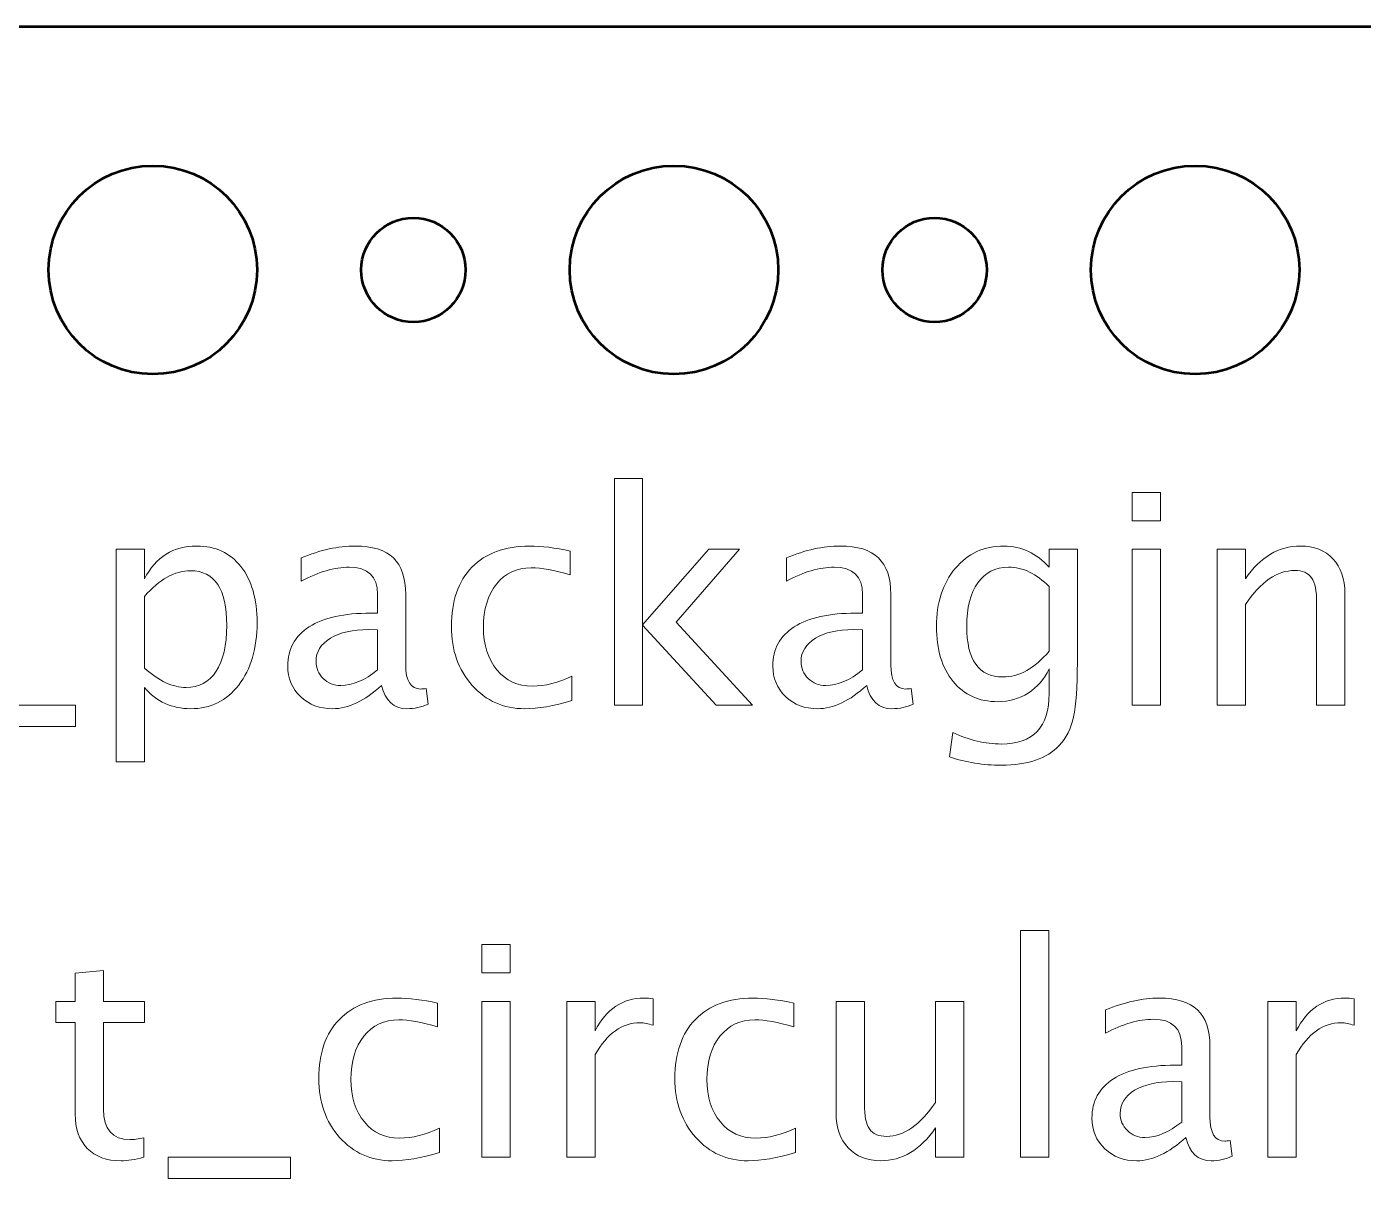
# Model space of a CAD drawing. Header units: centimetres. Extents: x -10.4 to 10.4, y -14.9 to 14.9.
# Drawn here: x -1.113 to 2.734, y 11.572 to 14.95 of the extents above; entities that cross this region are included whole.
import ezdxf

# ---------------------------------------------------------------- set-up
doc = ezdxf.new("R2010")
doc.units = ezdxf.units.CM
doc.header["$MEASUREMENT"] = 0
doc.layers.add('Layer 1', color=7, linetype='Continuous')

msp = doc.modelspace()

# ---------------------------------------------------------------- linework, layer by layer
at = {"layer": 'Layer 1', "lineweight": 53}
for points, knots in [([(-10.45, -14.45), (-10.45, -14.45), (-10.45, 14.45), (-10.45, 14.45), (-10.45, 14.45), (-10.45, 14.72614), (-10.22614, 14.95), (-9.95, 14.95), (-9.95, 14.95), (-9.95, 14.95), (9.95, 14.95), (9.95, 14.95), (9.95, 14.95), (10.22614, 14.95), (10.45, 14.72614), (10.45, 14.45), (10.45, 14.45), (10.45, 14.45), (10.45, -14.45), (10.45, -14.45), (10.45, -14.45), (10.45, -14.72614), (10.22614, -14.95), (9.95, -14.95), (9.95, -14.95), (9.95, -14.95), (-9.95, -14.95), (-9.95, -14.95), (-9.95, -14.95), (-10.22614, -14.95), (-10.45, -14.72614), (-10.45, -14.45)], [0, 0, 0, 0, 0.1111111, 0.1111111, 0.1111111, 0.1111111, 0.2222222, 0.2222222, 0.2222222, 0.2222222, 0.3333333, 0.3333333, 0.3333333, 0.3333333, 0.4444444, 0.4444444, 0.4444444, 0.4444444, 0.5555556, 0.5555556, 0.5555556, 0.5555556, 0.6666667, 0.6666667, 0.6666667, 0.6666667, 0.7777778, 0.7777778, 0.7777778, 0.7777778, 1, 1, 1, 1]), ([(-0.45, 14.25), (-0.45, 14.41569), (-0.58431, 14.55), (-0.75, 14.55), (-0.75, 14.55), (-0.91569, 14.55), (-1.05, 14.41569), (-1.05, 14.25), (-1.05, 14.25), (-1.05, 14.08431), (-0.91569, 13.95), (-0.75, 13.95), (-0.75, 13.95), (-0.58431, 13.95), (-0.45, 14.08431), (-0.45, 14.25)], [0, 0, 0, 0, 0.2, 0.2, 0.2, 0.2, 0.4, 0.4, 0.4, 0.4, 0.6, 0.6, 0.6, 0.6, 1, 1, 1, 1]), ([(1.05, 14.25), (1.05, 14.41569), (0.91569, 14.55), (0.75, 14.55), (0.75, 14.55), (0.58431, 14.55), (0.45, 14.41569), (0.45, 14.25), (0.45, 14.25), (0.45, 14.08431), (0.58431, 13.95), (0.75, 13.95), (0.75, 13.95), (0.91569, 13.95), (1.05, 14.08431), (1.05, 14.25)], [0, 0, 0, 0, 0.2, 0.2, 0.2, 0.2, 0.4, 0.4, 0.4, 0.4, 0.6, 0.6, 0.6, 0.6, 1, 1, 1, 1]), ([(2.55, 14.25), (2.55, 14.41569), (2.41569, 14.55), (2.25, 14.55), (2.25, 14.55), (2.08431, 14.55), (1.95, 14.41569), (1.95, 14.25), (1.95, 14.25), (1.95, 14.08431), (2.08431, 13.95), (2.25, 13.95), (2.25, 13.95), (2.41569, 13.95), (2.55, 14.08431), (2.55, 14.25)], [0, 0, 0, 0, 0.2, 0.2, 0.2, 0.2, 0.4, 0.4, 0.4, 0.4, 0.6, 0.6, 0.6, 0.6, 1, 1, 1, 1]), ([(0.15, 14.25), (0.15, 14.33284), (0.08284, 14.4), (0, 14.4), (0, 14.4), (-0.08284, 14.4), (-0.15, 14.33284), (-0.15, 14.25), (-0.15, 14.25), (-0.15, 14.16716), (-0.08284, 14.1), (0, 14.1), (0, 14.1), (0.08284, 14.1), (0.15, 14.16716), (0.15, 14.25)], [0, 0, 0, 0, 0.2, 0.2, 0.2, 0.2, 0.4, 0.4, 0.4, 0.4, 0.6, 0.6, 0.6, 0.6, 1, 1, 1, 1]), ([(1.65, 14.25), (1.65, 14.33284), (1.58284, 14.4), (1.5, 14.4), (1.5, 14.4), (1.41716, 14.4), (1.35, 14.33284), (1.35, 14.25), (1.35, 14.25), (1.35, 14.16716), (1.41716, 14.1), (1.5, 14.1), (1.5, 14.1), (1.58284, 14.1), (1.65, 14.16716), (1.65, 14.25)], [0, 0, 0, 0, 0.2, 0.2, 0.2, 0.2, 0.4, 0.4, 0.4, 0.4, 0.6, 0.6, 0.6, 0.6, 1, 1, 1, 1])]:
    msp.add_open_spline(points, degree=3, knots=knots, dxfattribs=at)
at = {"layer": 'Layer 1', "color": 5, "lineweight": 9}
for points, knots in [([(0.57856, 12.99732), (0.57856, 12.99732), (0.57856, 13.6501), (0.57856, 13.6501), (0.57856, 13.6501), (0.57856, 13.6501), (0.65984, 13.6501), (0.65984, 13.6501), (0.65984, 13.6501), (0.65984, 13.6501), (0.65984, 13.22832), (0.65984, 13.22832), (0.65984, 13.22832), (0.65984, 13.22832), (0.85034, 13.44606), (0.85034, 13.44606), (0.85034, 13.44606), (0.85034, 13.44606), (0.93811, 13.44606), (0.93811, 13.44606), (0.93811, 13.44606), (0.93811, 13.44606), (0.75608, 13.23665), (0.75608, 13.23665), (0.75608, 13.23665), (0.75608, 13.23665), (0.97621, 12.99732), (0.97621, 12.99732), (0.97621, 12.99732), (0.97621, 12.99732), (0.87151, 12.99732), (0.87151, 12.99732), (0.87151, 12.99732), (0.87151, 12.99732), (0.65984, 13.22747), (0.65984, 13.22747), (0.65984, 13.22747), (0.65984, 13.22747), (0.65984, 12.99732), (0.65984, 12.99732), (0.65984, 12.99732), (0.65984, 12.99732), (0.57856, 12.99732), (0.57856, 12.99732)], [0, 0, 0, 0, 0.0833333, 0.0833333, 0.0833333, 0.0833333, 0.1666667, 0.1666667, 0.1666667, 0.1666667, 0.25, 0.25, 0.25, 0.25, 0.3333333, 0.3333333, 0.3333333, 0.3333333, 0.4166667, 0.4166667, 0.4166667, 0.4166667, 0.5, 0.5, 0.5, 0.5, 0.5833333, 0.5833333, 0.5833333, 0.5833333, 0.6666667, 0.6666667, 0.6666667, 0.6666667, 0.75, 0.75, 0.75, 0.75, 0.8333333, 0.8333333, 0.8333333, 0.8333333, 1, 1, 1, 1]), ([(2.06884, 13.52818), (2.06884, 13.52818), (2.06884, 13.60946), (2.06884, 13.60946), (2.06884, 13.60946), (2.06884, 13.60946), (2.15012, 13.60946), (2.15012, 13.60946), (2.15012, 13.60946), (2.15012, 13.60946), (2.15012, 13.52818), (2.15012, 13.52818), (2.15012, 13.52818), (2.15012, 13.52818), (2.06884, 13.52818), (2.06884, 13.52818)], [0, 0, 0, 0, 0.2, 0.2, 0.2, 0.2, 0.4, 0.4, 0.4, 0.4, 0.6, 0.6, 0.6, 0.6, 1, 1, 1, 1]), ([(-0.85542, 12.83391), (-0.85542, 12.83391), (-0.85542, 13.44606), (-0.85542, 13.44606), (-0.85542, 13.44606), (-0.85542, 13.44606), (-0.77414, 13.44606), (-0.77414, 13.44606), (-0.77414, 13.44606), (-0.77414, 13.44606), (-0.77414, 13.36125), (-0.77414, 13.36125), (-0.77414, 13.36125), (-0.74084, 13.42404), (-0.69074, 13.45537), (-0.624, 13.45537), (-0.624, 13.45537), (-0.56995, 13.45537), (-0.52748, 13.43575), (-0.49643, 13.39638), (-0.49643, 13.39638), (-0.46539, 13.35701), (-0.44986, 13.30325), (-0.44986, 13.23509), (-0.44986, 13.23509), (-0.44986, 13.16087), (-0.4675, 13.1009), (-0.50264, 13.05546), (-0.50264, 13.05546), (-0.53778, 13.00988), (-0.58406, 12.98716), (-0.64135, 12.98716), (-0.64135, 12.98716), (-0.69455, 12.98716), (-0.73886, 13.00748), (-0.77414, 13.04826), (-0.77414, 13.04826), (-0.77414, 13.04826), (-0.77414, 12.83391), (-0.77414, 12.83391), (-0.77414, 12.83391), (-0.77414, 12.83391), (-0.85542, 12.83391), (-0.85542, 12.83391)], [0, 0, 0, 0, 0.0833333, 0.0833333, 0.0833333, 0.0833333, 0.1666667, 0.1666667, 0.1666667, 0.1666667, 0.25, 0.25, 0.25, 0.25, 0.3333333, 0.3333333, 0.3333333, 0.3333333, 0.4166667, 0.4166667, 0.4166667, 0.4166667, 0.5, 0.5, 0.5, 0.5, 0.5833333, 0.5833333, 0.5833333, 0.5833333, 0.6666667, 0.6666667, 0.6666667, 0.6666667, 0.75, 0.75, 0.75, 0.75, 0.8333333, 0.8333333, 0.8333333, 0.8333333, 1, 1, 1, 1]), ([(-0.0913, 13.05447), (-0.14012, 13.0096), (-0.18711, 12.98716), (-0.23227, 12.98716), (-0.23227, 12.98716), (-0.26938, 12.98716), (-0.30028, 12.99873), (-0.3247, 13.02201), (-0.3247, 13.02201), (-0.34925, 13.0453), (-0.36153, 13.07465), (-0.36153, 13.11007), (-0.36153, 13.11007), (-0.36153, 13.15903), (-0.34092, 13.19671), (-0.29972, 13.22296), (-0.29972, 13.22296), (-0.25851, 13.2492), (-0.19939, 13.26233), (-0.12234, 13.26233), (-0.12234, 13.26233), (-0.12234, 13.26233), (-0.10329, 13.26233), (-0.10329, 13.26233), (-0.10329, 13.26233), (-0.10329, 13.26233), (-0.10329, 13.31637), (-0.10329, 13.31637), (-0.10329, 13.31637), (-0.10329, 13.36844), (-0.13039, 13.39441), (-0.18471, 13.39441), (-0.18471, 13.39441), (-0.22676, 13.39441), (-0.27277, 13.38114), (-0.32258, 13.35461), (-0.32258, 13.35461), (-0.32258, 13.35461), (-0.32258, 13.4215), (-0.32258, 13.4215), (-0.32258, 13.4215), (-0.26783, 13.44408), (-0.21618, 13.45537), (-0.16778, 13.45537), (-0.16778, 13.45537), (-0.11797, 13.45537), (-0.08114, 13.44408), (-0.05757, 13.42136), (-0.05757, 13.42136), (-0.03387, 13.39864), (-0.02201, 13.36365), (-0.02201, 13.31637), (-0.02201, 13.31637), (-0.02201, 13.31637), (-0.02201, 13.1136), (-0.02201, 13.1136), (-0.02201, 13.1136), (-0.02201, 13.06717), (-0.00776, 13.04389), (0.02089, 13.04389), (0.02089, 13.04389), (0.02441, 13.04389), (0.02964, 13.04445), (0.03655, 13.04558), (0.03655, 13.04558), (0.03655, 13.04558), (0.04234, 13.00042), (0.04234, 13.00042), (0.04234, 13.00042), (0.02385, 12.99153), (0.00353, 12.98716), (-0.01877, 12.98716), (-0.01877, 12.98716), (-0.05673, 12.98716), (-0.08086, 13.0096), (-0.0913, 13.05447)], [0, 0, 0, 0, 0.05, 0.05, 0.05, 0.05, 0.1, 0.1, 0.1, 0.1, 0.15, 0.15, 0.15, 0.15, 0.2, 0.2, 0.2, 0.2, 0.25, 0.25, 0.25, 0.25, 0.3, 0.3, 0.3, 0.3, 0.35, 0.35, 0.35, 0.35, 0.4, 0.4, 0.4, 0.4, 0.45, 0.45, 0.45, 0.45, 0.5, 0.5, 0.5, 0.5, 0.55, 0.55, 0.55, 0.55, 0.6, 0.6, 0.6, 0.6, 0.65, 0.65, 0.65, 0.65, 0.7, 0.7, 0.7, 0.7, 0.75, 0.75, 0.75, 0.75, 0.8, 0.8, 0.8, 0.8, 0.85, 0.85, 0.85, 0.85, 0.9, 0.9, 0.9, 0.9, 1, 1, 1, 1]), ([(0.45649, 13.01087), (0.40386, 12.99506), (0.35842, 12.98716), (0.32018, 12.98716), (0.32018, 12.98716), (0.2595, 12.98716), (0.20927, 13.0096), (0.16933, 13.05433), (0.16933, 13.05433), (0.1294, 13.0992), (0.10936, 13.15579), (0.10936, 13.22395), (0.10936, 13.22395), (0.10936, 13.29676), (0.12912, 13.35363), (0.16863, 13.39427), (0.16863, 13.39427), (0.20814, 13.43505), (0.26331, 13.45537), (0.33415, 13.45537), (0.33415, 13.45537), (0.36901, 13.45537), (0.40823, 13.45057), (0.45141, 13.44098), (0.45141, 13.44098), (0.45141, 13.44098), (0.45141, 13.37239), (0.45141, 13.37239), (0.45141, 13.37239), (0.40555, 13.38594), (0.36816, 13.39271), (0.33937, 13.39271), (0.33937, 13.39271), (0.2976, 13.39271), (0.26416, 13.37705), (0.23918, 13.34587), (0.23918, 13.34587), (0.21421, 13.31468), (0.20165, 13.27305), (0.20165, 13.22112), (0.20165, 13.22112), (0.20165, 13.17075), (0.21463, 13.13011), (0.24045, 13.09892), (0.24045, 13.09892), (0.26628, 13.06788), (0.3, 13.05235), (0.34191, 13.05235), (0.34191, 13.05235), (0.37902, 13.05235), (0.41712, 13.06195), (0.45649, 13.08114), (0.45649, 13.08114), (0.45649, 13.08114), (0.45649, 13.01087), (0.45649, 13.01087)], [0, 0, 0, 0, 0.0666667, 0.0666667, 0.0666667, 0.0666667, 0.1333333, 0.1333333, 0.1333333, 0.1333333, 0.2, 0.2, 0.2, 0.2, 0.2666667, 0.2666667, 0.2666667, 0.2666667, 0.3333333, 0.3333333, 0.3333333, 0.3333333, 0.4, 0.4, 0.4, 0.4, 0.4666667, 0.4666667, 0.4666667, 0.4666667, 0.5333333, 0.5333333, 0.5333333, 0.5333333, 0.6, 0.6, 0.6, 0.6, 0.6666667, 0.6666667, 0.6666667, 0.6666667, 0.7333333, 0.7333333, 0.7333333, 0.7333333, 0.8, 0.8, 0.8, 0.8, 0.8666667, 0.8666667, 0.8666667, 0.8666667, 1, 1, 1, 1]), ([(1.30472, 13.05447), (1.2559, 13.0096), (1.20891, 12.98716), (1.16375, 12.98716), (1.16375, 12.98716), (1.12664, 12.98716), (1.09574, 12.99873), (1.07132, 13.02201), (1.07132, 13.02201), (1.04677, 13.0453), (1.03449, 13.07465), (1.03449, 13.11007), (1.03449, 13.11007), (1.03449, 13.15903), (1.0551, 13.19671), (1.0963, 13.22296), (1.0963, 13.22296), (1.13751, 13.2492), (1.19663, 13.26233), (1.27368, 13.26233), (1.27368, 13.26233), (1.27368, 13.26233), (1.29273, 13.26233), (1.29273, 13.26233), (1.29273, 13.26233), (1.29273, 13.26233), (1.29273, 13.31637), (1.29273, 13.31637), (1.29273, 13.31637), (1.29273, 13.36844), (1.26563, 13.39441), (1.21131, 13.39441), (1.21131, 13.39441), (1.16926, 13.39441), (1.12325, 13.38114), (1.07344, 13.35461), (1.07344, 13.35461), (1.07344, 13.35461), (1.07344, 13.4215), (1.07344, 13.4215), (1.07344, 13.4215), (1.12819, 13.44408), (1.17984, 13.45537), (1.22824, 13.45537), (1.22824, 13.45537), (1.27805, 13.45537), (1.31488, 13.44408), (1.33845, 13.42136), (1.33845, 13.42136), (1.36215, 13.39864), (1.37401, 13.36365), (1.37401, 13.31637), (1.37401, 13.31637), (1.37401, 13.31637), (1.37401, 13.1136), (1.37401, 13.1136), (1.37401, 13.1136), (1.37401, 13.06717), (1.38826, 13.04389), (1.41691, 13.04389), (1.41691, 13.04389), (1.42043, 13.04389), (1.42566, 13.04445), (1.43257, 13.04558), (1.43257, 13.04558), (1.43257, 13.04558), (1.43836, 13.00042), (1.43836, 13.00042), (1.43836, 13.00042), (1.41987, 12.99153), (1.39955, 12.98716), (1.37725, 12.98716), (1.37725, 12.98716), (1.33929, 12.98716), (1.31516, 13.0096), (1.30472, 13.05447)], [0, 0, 0, 0, 0.05, 0.05, 0.05, 0.05, 0.1, 0.1, 0.1, 0.1, 0.15, 0.15, 0.15, 0.15, 0.2, 0.2, 0.2, 0.2, 0.25, 0.25, 0.25, 0.25, 0.3, 0.3, 0.3, 0.3, 0.35, 0.35, 0.35, 0.35, 0.4, 0.4, 0.4, 0.4, 0.45, 0.45, 0.45, 0.45, 0.5, 0.5, 0.5, 0.5, 0.55, 0.55, 0.55, 0.55, 0.6, 0.6, 0.6, 0.6, 0.65, 0.65, 0.65, 0.65, 0.7, 0.7, 0.7, 0.7, 0.75, 0.75, 0.75, 0.75, 0.8, 0.8, 0.8, 0.8, 0.85, 0.85, 0.85, 0.85, 0.9, 0.9, 0.9, 0.9, 1, 1, 1, 1]), ([(1.54263, 12.84831), (1.54263, 12.84831), (1.55223, 12.91858), (1.55223, 12.91858), (1.55223, 12.91858), (1.59936, 12.89657), (1.64607, 12.88556), (1.69221, 12.88556), (1.69221, 12.88556), (1.78379, 12.88556), (1.82965, 12.9341), (1.82965, 13.03105), (1.82965, 13.03105), (1.82965, 13.03105), (1.82965, 13.1016), (1.82965, 13.1016), (1.82965, 13.1016), (1.81554, 13.07183), (1.79551, 13.04883), (1.7694, 13.03232), (1.7694, 13.03232), (1.74329, 13.01581), (1.71423, 13.00748), (1.68219, 13.00748), (1.68219, 13.00748), (1.62787, 13.00748), (1.58483, 13.02695), (1.55308, 13.0659), (1.55308, 13.0659), (1.52133, 13.10485), (1.50538, 13.15762), (1.50538, 13.22423), (1.50538, 13.22423), (1.50538, 13.29238), (1.52344, 13.34798), (1.55957, 13.39102), (1.55957, 13.39102), (1.59583, 13.43392), (1.64254, 13.45537), (1.69997, 13.45537), (1.69997, 13.45537), (1.75021, 13.45537), (1.79353, 13.43505), (1.82965, 13.39427), (1.82965, 13.39427), (1.82965, 13.39427), (1.82965, 13.44606), (1.82965, 13.44606), (1.82965, 13.44606), (1.82965, 13.44606), (1.91094, 13.44606), (1.91094, 13.44606), (1.91094, 13.44606), (1.91094, 13.44606), (1.91094, 13.1198), (1.91094, 13.1198), (1.91094, 13.1198), (1.91094, 13.04967), (1.90727, 12.99774), (1.89993, 12.96402), (1.89993, 12.96402), (1.89273, 12.93029), (1.8789, 12.90263), (1.85886, 12.88119), (1.85886, 12.88119), (1.8233, 12.84351), (1.76771, 12.8246), (1.69221, 12.8246), (1.69221, 12.8246), (1.64042, 12.8246), (1.59061, 12.8325), (1.54263, 12.84831)], [0, 0, 0, 0, 0.0526316, 0.0526316, 0.0526316, 0.0526316, 0.1052632, 0.1052632, 0.1052632, 0.1052632, 0.1578947, 0.1578947, 0.1578947, 0.1578947, 0.2105263, 0.2105263, 0.2105263, 0.2105263, 0.2631579, 0.2631579, 0.2631579, 0.2631579, 0.3157895, 0.3157895, 0.3157895, 0.3157895, 0.3684211, 0.3684211, 0.3684211, 0.3684211, 0.4210526, 0.4210526, 0.4210526, 0.4210526, 0.4736842, 0.4736842, 0.4736842, 0.4736842, 0.5263158, 0.5263158, 0.5263158, 0.5263158, 0.5789474, 0.5789474, 0.5789474, 0.5789474, 0.6315789, 0.6315789, 0.6315789, 0.6315789, 0.6842105, 0.6842105, 0.6842105, 0.6842105, 0.7368421, 0.7368421, 0.7368421, 0.7368421, 0.7894737, 0.7894737, 0.7894737, 0.7894737, 0.8421053, 0.8421053, 0.8421053, 0.8421053, 0.8947368, 0.8947368, 0.8947368, 0.8947368, 1, 1, 1, 1]), ([(2.06884, 12.99732), (2.06884, 12.99732), (2.06884, 13.44606), (2.06884, 13.44606), (2.06884, 13.44606), (2.06884, 13.44606), (2.15012, 13.44606), (2.15012, 13.44606), (2.15012, 13.44606), (2.15012, 13.44606), (2.15012, 12.99732), (2.15012, 12.99732), (2.15012, 12.99732), (2.15012, 12.99732), (2.06884, 12.99732), (2.06884, 12.99732)], [0, 0, 0, 0, 0.2, 0.2, 0.2, 0.2, 0.4, 0.4, 0.4, 0.4, 0.6, 0.6, 0.6, 0.6, 1, 1, 1, 1]), ([(2.31353, 12.99732), (2.31353, 12.99732), (2.31353, 13.44606), (2.31353, 13.44606), (2.31353, 13.44606), (2.31353, 13.44606), (2.39481, 13.44606), (2.39481, 13.44606), (2.39481, 13.44606), (2.39481, 13.44606), (2.39481, 13.36125), (2.39481, 13.36125), (2.39481, 13.36125), (2.43785, 13.42404), (2.49063, 13.45537), (2.553, 13.45537), (2.553, 13.45537), (2.59223, 13.45537), (2.62341, 13.44309), (2.64641, 13.4184), (2.64641, 13.4184), (2.66941, 13.39384), (2.68099, 13.36068), (2.68099, 13.3192), (2.68099, 13.3192), (2.68099, 13.3192), (2.68099, 12.99732), (2.68099, 12.99732), (2.68099, 12.99732), (2.68099, 12.99732), (2.5997, 12.99732), (2.5997, 12.99732), (2.5997, 12.99732), (2.5997, 12.99732), (2.5997, 13.29267), (2.5997, 13.29267), (2.5997, 13.29267), (2.5997, 13.32597), (2.59477, 13.34968), (2.58503, 13.36379), (2.58503, 13.36379), (2.57515, 13.37804), (2.55892, 13.38509), (2.5362, 13.38509), (2.5362, 13.38509), (2.48625, 13.38509), (2.43912, 13.3525), (2.39481, 13.2873), (2.39481, 13.2873), (2.39481, 13.2873), (2.39481, 12.99732), (2.39481, 12.99732), (2.39481, 12.99732), (2.39481, 12.99732), (2.31353, 12.99732), (2.31353, 12.99732)], [0, 0, 0, 0, 0.0666667, 0.0666667, 0.0666667, 0.0666667, 0.1333333, 0.1333333, 0.1333333, 0.1333333, 0.2, 0.2, 0.2, 0.2, 0.2666667, 0.2666667, 0.2666667, 0.2666667, 0.3333333, 0.3333333, 0.3333333, 0.3333333, 0.4, 0.4, 0.4, 0.4, 0.4666667, 0.4666667, 0.4666667, 0.4666667, 0.5333333, 0.5333333, 0.5333333, 0.5333333, 0.6, 0.6, 0.6, 0.6, 0.6666667, 0.6666667, 0.6666667, 0.6666667, 0.7333333, 0.7333333, 0.7333333, 0.7333333, 0.8, 0.8, 0.8, 0.8, 0.8666667, 0.8666667, 0.8666667, 0.8666667, 1, 1, 1, 1]), ([(1.82965, 13.15254), (1.82965, 13.15254), (1.82965, 13.33867), (1.82965, 13.33867), (1.82965, 13.33867), (1.79381, 13.37578), (1.75472, 13.39441), (1.71253, 13.39441), (1.71253, 13.39441), (1.675, 13.39441), (1.64565, 13.37945), (1.62448, 13.34939), (1.62448, 13.34939), (1.60317, 13.31948), (1.59259, 13.27785), (1.59259, 13.22479), (1.59259, 13.22479), (1.59259, 13.12728), (1.62716, 13.0786), (1.69645, 13.0786), (1.69645, 13.0786), (1.74358, 13.0786), (1.78803, 13.10329), (1.82965, 13.15254)], [0, 0, 0, 0, 0.1428571, 0.1428571, 0.1428571, 0.1428571, 0.2857143, 0.2857143, 0.2857143, 0.2857143, 0.4285714, 0.4285714, 0.4285714, 0.4285714, 0.5714286, 0.5714286, 0.5714286, 0.5714286, 0.7142857, 0.7142857, 0.7142857, 0.7142857, 1, 1, 1, 1]), ([(-0.77414, 13.10428), (-0.73223, 13.06689), (-0.69229, 13.04812), (-0.65434, 13.04812), (-0.65434, 13.04812), (-0.61694, 13.04812), (-0.58801, 13.06378), (-0.56769, 13.09497), (-0.56769, 13.09497), (-0.54723, 13.12615), (-0.53707, 13.17004), (-0.53707, 13.22677), (-0.53707, 13.22677), (-0.53707, 13.33175), (-0.57179, 13.38425), (-0.64121, 13.38425), (-0.64121, 13.38425), (-0.68665, 13.38425), (-0.73096, 13.35969), (-0.77414, 13.31045), (-0.77414, 13.31045), (-0.77414, 13.31045), (-0.77414, 13.10428), (-0.77414, 13.10428)], [0, 0, 0, 0, 0.1428571, 0.1428571, 0.1428571, 0.1428571, 0.2857143, 0.2857143, 0.2857143, 0.2857143, 0.4285714, 0.4285714, 0.4285714, 0.4285714, 0.5714286, 0.5714286, 0.5714286, 0.5714286, 0.7142857, 0.7142857, 0.7142857, 0.7142857, 1, 1, 1, 1]), ([(-0.10329, 13.09878), (-0.10329, 13.09878), (-0.10329, 13.21407), (-0.10329, 13.21407), (-0.10329, 13.21407), (-0.10329, 13.21407), (-0.1294, 13.21491), (-0.1294, 13.21491), (-0.1294, 13.21491), (-0.17455, 13.21491), (-0.21096, 13.20659), (-0.23876, 13.18994), (-0.23876, 13.18994), (-0.26642, 13.17315), (-0.28025, 13.15099), (-0.28025, 13.12333), (-0.28025, 13.12333), (-0.28025, 13.104), (-0.27333, 13.08763), (-0.25964, 13.07423), (-0.25964, 13.07423), (-0.24581, 13.06082), (-0.22902, 13.05405), (-0.20913, 13.05405), (-0.20913, 13.05405), (-0.17526, 13.05405), (-0.13998, 13.069), (-0.10329, 13.09878)], [0, 0, 0, 0, 0.125, 0.125, 0.125, 0.125, 0.25, 0.25, 0.25, 0.25, 0.375, 0.375, 0.375, 0.375, 0.5, 0.5, 0.5, 0.5, 0.625, 0.625, 0.625, 0.625, 0.75, 0.75, 0.75, 0.75, 1, 1, 1, 1]), ([(1.29273, 13.09878), (1.29273, 13.09878), (1.29273, 13.21407), (1.29273, 13.21407), (1.29273, 13.21407), (1.29273, 13.21407), (1.26662, 13.21491), (1.26662, 13.21491), (1.26662, 13.21491), (1.22147, 13.21491), (1.18506, 13.20659), (1.15726, 13.18994), (1.15726, 13.18994), (1.1296, 13.17315), (1.11577, 13.15099), (1.11577, 13.12333), (1.11577, 13.12333), (1.11577, 13.104), (1.12269, 13.08763), (1.13638, 13.07423), (1.13638, 13.07423), (1.15021, 13.06082), (1.167, 13.05405), (1.18689, 13.05405), (1.18689, 13.05405), (1.22076, 13.05405), (1.25604, 13.069), (1.29273, 13.09878)], [0, 0, 0, 0, 0.125, 0.125, 0.125, 0.125, 0.25, 0.25, 0.25, 0.25, 0.375, 0.375, 0.375, 0.375, 0.5, 0.5, 0.5, 0.5, 0.625, 0.625, 0.625, 0.625, 0.75, 0.75, 0.75, 0.75, 1, 1, 1, 1]), ([(-1.32448, 12.93636), (-1.32448, 12.93636), (-1.32448, 12.99732), (-1.32448, 12.99732), (-1.32448, 12.99732), (-1.32448, 12.99732), (-0.97227, 12.99732), (-0.97227, 12.99732), (-0.97227, 12.99732), (-0.97227, 12.99732), (-0.97227, 12.93636), (-0.97227, 12.93636), (-0.97227, 12.93636), (-0.97227, 12.93636), (-1.32448, 12.93636), (-1.32448, 12.93636)], [0, 0, 0, 0, 0.2, 0.2, 0.2, 0.2, 0.4, 0.4, 0.4, 0.4, 0.6, 0.6, 0.6, 0.6, 1, 1, 1, 1]), ([(1.74725, 11.69628), (1.74725, 11.69628), (1.74725, 12.34906), (1.74725, 12.34906), (1.74725, 12.34906), (1.74725, 12.34906), (1.82853, 12.34906), (1.82853, 12.34906), (1.82853, 12.34906), (1.82853, 12.34906), (1.82853, 11.69628), (1.82853, 11.69628), (1.82853, 11.69628), (1.82853, 11.69628), (1.74725, 11.69628), (1.74725, 11.69628)], [0, 0, 0, 0, 0.2, 0.2, 0.2, 0.2, 0.4, 0.4, 0.4, 0.4, 0.6, 0.6, 0.6, 0.6, 1, 1, 1, 1]), ([(0.19699, 12.22714), (0.19699, 12.22714), (0.19699, 12.30842), (0.19699, 12.30842), (0.19699, 12.30842), (0.19699, 12.30842), (0.27827, 12.30842), (0.27827, 12.30842), (0.27827, 12.30842), (0.27827, 12.30842), (0.27827, 12.22714), (0.27827, 12.22714), (0.27827, 12.22714), (0.27827, 12.22714), (0.19699, 12.22714), (0.19699, 12.22714)], [0, 0, 0, 0, 0.2, 0.2, 0.2, 0.2, 0.4, 0.4, 0.4, 0.4, 0.6, 0.6, 0.6, 0.6, 1, 1, 1, 1]), ([(-0.77598, 11.69642), (-0.8011, 11.68951), (-0.82297, 11.68612), (-0.84145, 11.68612), (-0.84145, 11.68612), (-0.88294, 11.68612), (-0.91526, 11.69797), (-0.9384, 11.72168), (-0.9384, 11.72168), (-0.96168, 11.74539), (-0.97325, 11.77827), (-0.97325, 11.82046), (-0.97325, 11.82046), (-0.97325, 11.82046), (-0.97325, 12.08405), (-0.97325, 12.08405), (-0.97325, 12.08405), (-0.97325, 12.08405), (-1.02942, 12.08405), (-1.02942, 12.08405), (-1.02942, 12.08405), (-1.02942, 12.08405), (-1.02942, 12.14502), (-1.02942, 12.14502), (-1.02942, 12.14502), (-1.02942, 12.14502), (-0.97325, 12.14502), (-0.97325, 12.14502), (-0.97325, 12.14502), (-0.97325, 12.14502), (-0.97325, 12.22615), (-0.97325, 12.22615), (-0.97325, 12.22615), (-0.97325, 12.22615), (-0.89197, 12.23392), (-0.89197, 12.23392), (-0.89197, 12.23392), (-0.89197, 12.23392), (-0.89197, 12.14502), (-0.89197, 12.14502), (-0.89197, 12.14502), (-0.89197, 12.14502), (-0.77429, 12.14502), (-0.77429, 12.14502), (-0.77429, 12.14502), (-0.77429, 12.14502), (-0.77429, 12.08405), (-0.77429, 12.08405), (-0.77429, 12.08405), (-0.77429, 12.08405), (-0.89197, 12.08405), (-0.89197, 12.08405), (-0.89197, 12.08405), (-0.89197, 12.08405), (-0.89197, 11.83513), (-0.89197, 11.83513), (-0.89197, 11.83513), (-0.89197, 11.77643), (-0.86643, 11.74708), (-0.81549, 11.74708), (-0.81549, 11.74708), (-0.80462, 11.74708), (-0.7915, 11.74891), (-0.77598, 11.75244), (-0.77598, 11.75244), (-0.77598, 11.75244), (-0.77598, 11.69642), (-0.77598, 11.69642)], [0, 0, 0, 0, 0.0555556, 0.0555556, 0.0555556, 0.0555556, 0.1111111, 0.1111111, 0.1111111, 0.1111111, 0.1666667, 0.1666667, 0.1666667, 0.1666667, 0.2222222, 0.2222222, 0.2222222, 0.2222222, 0.2777778, 0.2777778, 0.2777778, 0.2777778, 0.3333333, 0.3333333, 0.3333333, 0.3333333, 0.3888889, 0.3888889, 0.3888889, 0.3888889, 0.4444444, 0.4444444, 0.4444444, 0.4444444, 0.5, 0.5, 0.5, 0.5, 0.5555556, 0.5555556, 0.5555556, 0.5555556, 0.6111111, 0.6111111, 0.6111111, 0.6111111, 0.6666667, 0.6666667, 0.6666667, 0.6666667, 0.7222222, 0.7222222, 0.7222222, 0.7222222, 0.7777778, 0.7777778, 0.7777778, 0.7777778, 0.8333333, 0.8333333, 0.8333333, 0.8333333, 0.8888889, 0.8888889, 0.8888889, 0.8888889, 1, 1, 1, 1]), ([(0.07492, 11.70983), (0.02229, 11.69402), (-0.02315, 11.68612), (-0.06139, 11.68612), (-0.06139, 11.68612), (-0.12207, 11.68612), (-0.1723, 11.70856), (-0.21224, 11.75329), (-0.21224, 11.75329), (-0.25217, 11.79816), (-0.27221, 11.85475), (-0.27221, 11.92291), (-0.27221, 11.92291), (-0.27221, 11.99572), (-0.25245, 12.05259), (-0.21294, 12.09323), (-0.21294, 12.09323), (-0.17343, 12.13401), (-0.11826, 12.15433), (-0.04742, 12.15433), (-0.04742, 12.15433), (-0.01256, 12.15433), (0.02666, 12.14953), (0.06984, 12.13994), (0.06984, 12.13994), (0.06984, 12.13994), (0.06984, 12.07135), (0.06984, 12.07135), (0.06984, 12.07135), (0.02398, 12.0849), (-0.01341, 12.09167), (-0.0422, 12.09167), (-0.0422, 12.09167), (-0.08397, 12.09167), (-0.11741, 12.07601), (-0.14239, 12.04483), (-0.14239, 12.04483), (-0.16736, 12.01364), (-0.17992, 11.97201), (-0.17992, 11.92008), (-0.17992, 11.92008), (-0.17992, 11.86971), (-0.16694, 11.82907), (-0.14112, 11.79788), (-0.14112, 11.79788), (-0.11529, 11.76684), (-0.08157, 11.75131), (-0.03966, 11.75131), (-0.03966, 11.75131), (-0.00255, 11.75131), (0.03555, 11.76091), (0.07492, 11.7801), (0.07492, 11.7801), (0.07492, 11.7801), (0.07492, 11.70983), (0.07492, 11.70983)], [0, 0, 0, 0, 0.0666667, 0.0666667, 0.0666667, 0.0666667, 0.1333333, 0.1333333, 0.1333333, 0.1333333, 0.2, 0.2, 0.2, 0.2, 0.2666667, 0.2666667, 0.2666667, 0.2666667, 0.3333333, 0.3333333, 0.3333333, 0.3333333, 0.4, 0.4, 0.4, 0.4, 0.4666667, 0.4666667, 0.4666667, 0.4666667, 0.5333333, 0.5333333, 0.5333333, 0.5333333, 0.6, 0.6, 0.6, 0.6, 0.6666667, 0.6666667, 0.6666667, 0.6666667, 0.7333333, 0.7333333, 0.7333333, 0.7333333, 0.8, 0.8, 0.8, 0.8, 0.8666667, 0.8666667, 0.8666667, 0.8666667, 1, 1, 1, 1]), ([(0.19699, 11.69628), (0.19699, 11.69628), (0.19699, 12.14502), (0.19699, 12.14502), (0.19699, 12.14502), (0.19699, 12.14502), (0.27827, 12.14502), (0.27827, 12.14502), (0.27827, 12.14502), (0.27827, 12.14502), (0.27827, 11.69628), (0.27827, 11.69628), (0.27827, 11.69628), (0.27827, 11.69628), (0.19699, 11.69628), (0.19699, 11.69628)], [0, 0, 0, 0, 0.2, 0.2, 0.2, 0.2, 0.4, 0.4, 0.4, 0.4, 0.6, 0.6, 0.6, 0.6, 1, 1, 1, 1]), ([(0.44168, 11.69628), (0.44168, 11.69628), (0.44168, 12.14502), (0.44168, 12.14502), (0.44168, 12.14502), (0.44168, 12.14502), (0.52296, 12.14502), (0.52296, 12.14502), (0.52296, 12.14502), (0.52296, 12.14502), (0.52296, 12.06021), (0.52296, 12.06021), (0.52296, 12.06021), (0.55528, 12.123), (0.60212, 12.15433), (0.66365, 12.15433), (0.66365, 12.15433), (0.67197, 12.15433), (0.68072, 12.15362), (0.68975, 12.15221), (0.68975, 12.15221), (0.68975, 12.15221), (0.68975, 12.07615), (0.68975, 12.07615), (0.68975, 12.07615), (0.67564, 12.08081), (0.66323, 12.08321), (0.6525, 12.08321), (0.6525, 12.08321), (0.60085, 12.08321), (0.55767, 12.05273), (0.52296, 11.99163), (0.52296, 11.99163), (0.52296, 11.99163), (0.52296, 11.69628), (0.52296, 11.69628), (0.52296, 11.69628), (0.52296, 11.69628), (0.44168, 11.69628), (0.44168, 11.69628)], [0, 0, 0, 0, 0.0909091, 0.0909091, 0.0909091, 0.0909091, 0.1818182, 0.1818182, 0.1818182, 0.1818182, 0.2727273, 0.2727273, 0.2727273, 0.2727273, 0.3636364, 0.3636364, 0.3636364, 0.3636364, 0.4545455, 0.4545455, 0.4545455, 0.4545455, 0.5454545, 0.5454545, 0.5454545, 0.5454545, 0.6363636, 0.6363636, 0.6363636, 0.6363636, 0.7272727, 0.7272727, 0.7272727, 0.7272727, 0.8181818, 0.8181818, 0.8181818, 0.8181818, 1, 1, 1, 1]), ([(1.09968, 11.70983), (1.04705, 11.69402), (1.00161, 11.68612), (0.96337, 11.68612), (0.96337, 11.68612), (0.90269, 11.68612), (0.85246, 11.70856), (0.81252, 11.75329), (0.81252, 11.75329), (0.77259, 11.79816), (0.75255, 11.85475), (0.75255, 11.92291), (0.75255, 11.92291), (0.75255, 11.99572), (0.77231, 12.05259), (0.81182, 12.09323), (0.81182, 12.09323), (0.85133, 12.13401), (0.9065, 12.15433), (0.97734, 12.15433), (0.97734, 12.15433), (1.0122, 12.15433), (1.05142, 12.14953), (1.0946, 12.13994), (1.0946, 12.13994), (1.0946, 12.13994), (1.0946, 12.07135), (1.0946, 12.07135), (1.0946, 12.07135), (1.04874, 12.0849), (1.01135, 12.09167), (0.98256, 12.09167), (0.98256, 12.09167), (0.94079, 12.09167), (0.90735, 12.07601), (0.88237, 12.04483), (0.88237, 12.04483), (0.8574, 12.01364), (0.84484, 11.97201), (0.84484, 11.92008), (0.84484, 11.92008), (0.84484, 11.86971), (0.85782, 11.82907), (0.88364, 11.79788), (0.88364, 11.79788), (0.90947, 11.76684), (0.94319, 11.75131), (0.9851, 11.75131), (0.9851, 11.75131), (1.02221, 11.75131), (1.06031, 11.76091), (1.09968, 11.7801), (1.09968, 11.7801), (1.09968, 11.7801), (1.09968, 11.70983), (1.09968, 11.70983)], [0, 0, 0, 0, 0.0666667, 0.0666667, 0.0666667, 0.0666667, 0.1333333, 0.1333333, 0.1333333, 0.1333333, 0.2, 0.2, 0.2, 0.2, 0.2666667, 0.2666667, 0.2666667, 0.2666667, 0.3333333, 0.3333333, 0.3333333, 0.3333333, 0.4, 0.4, 0.4, 0.4, 0.4666667, 0.4666667, 0.4666667, 0.4666667, 0.5333333, 0.5333333, 0.5333333, 0.5333333, 0.6, 0.6, 0.6, 0.6, 0.6666667, 0.6666667, 0.6666667, 0.6666667, 0.7333333, 0.7333333, 0.7333333, 0.7333333, 0.8, 0.8, 0.8, 0.8, 0.8666667, 0.8666667, 0.8666667, 0.8666667, 1, 1, 1, 1]), ([(1.50284, 11.69628), (1.50284, 11.69628), (1.50284, 11.78066), (1.50284, 11.78066), (1.50284, 11.78066), (1.45952, 11.71759), (1.40689, 11.68612), (1.34508, 11.68612), (1.34508, 11.68612), (1.30585, 11.68612), (1.27467, 11.6984), (1.25152, 11.72309), (1.25152, 11.72309), (1.22824, 11.74779), (1.21667, 11.78095), (1.21667, 11.82286), (1.21667, 11.82286), (1.21667, 11.82286), (1.21667, 12.14502), (1.21667, 12.14502), (1.21667, 12.14502), (1.21667, 12.14502), (1.29795, 12.14502), (1.29795, 12.14502), (1.29795, 12.14502), (1.29795, 12.14502), (1.29795, 11.84939), (1.29795, 11.84939), (1.29795, 11.84939), (1.29795, 11.81566), (1.30289, 11.79181), (1.31263, 11.7777), (1.31263, 11.7777), (1.3225, 11.76345), (1.33887, 11.75639), (1.36187, 11.75639), (1.36187, 11.75639), (1.41155, 11.75639), (1.45868, 11.78899), (1.50284, 11.85433), (1.50284, 11.85433), (1.50284, 11.85433), (1.50284, 12.14502), (1.50284, 12.14502), (1.50284, 12.14502), (1.50284, 12.14502), (1.58413, 12.14502), (1.58413, 12.14502), (1.58413, 12.14502), (1.58413, 12.14502), (1.58413, 11.69628), (1.58413, 11.69628), (1.58413, 11.69628), (1.58413, 11.69628), (1.50284, 11.69628), (1.50284, 11.69628)], [0, 0, 0, 0, 0.0666667, 0.0666667, 0.0666667, 0.0666667, 0.1333333, 0.1333333, 0.1333333, 0.1333333, 0.2, 0.2, 0.2, 0.2, 0.2666667, 0.2666667, 0.2666667, 0.2666667, 0.3333333, 0.3333333, 0.3333333, 0.3333333, 0.4, 0.4, 0.4, 0.4, 0.4666667, 0.4666667, 0.4666667, 0.4666667, 0.5333333, 0.5333333, 0.5333333, 0.5333333, 0.6, 0.6, 0.6, 0.6, 0.6666667, 0.6666667, 0.6666667, 0.6666667, 0.7333333, 0.7333333, 0.7333333, 0.7333333, 0.8, 0.8, 0.8, 0.8, 0.8666667, 0.8666667, 0.8666667, 0.8666667, 1, 1, 1, 1]), ([(2.22322, 11.75343), (2.1744, 11.70856), (2.12741, 11.68612), (2.08225, 11.68612), (2.08225, 11.68612), (2.04514, 11.68612), (2.01424, 11.69769), (1.98982, 11.72097), (1.98982, 11.72097), (1.96527, 11.74426), (1.95299, 11.77361), (1.95299, 11.80903), (1.95299, 11.80903), (1.95299, 11.85799), (1.9736, 11.89567), (2.0148, 11.92192), (2.0148, 11.92192), (2.05601, 11.94816), (2.11513, 11.96129), (2.19218, 11.96129), (2.19218, 11.96129), (2.19218, 11.96129), (2.21123, 11.96129), (2.21123, 11.96129), (2.21123, 11.96129), (2.21123, 11.96129), (2.21123, 12.01533), (2.21123, 12.01533), (2.21123, 12.01533), (2.21123, 12.0674), (2.18413, 12.09337), (2.12981, 12.09337), (2.12981, 12.09337), (2.08776, 12.09337), (2.04175, 12.0801), (1.99194, 12.05357), (1.99194, 12.05357), (1.99194, 12.05357), (1.99194, 12.12046), (1.99194, 12.12046), (1.99194, 12.12046), (2.04669, 12.14304), (2.09834, 12.15433), (2.14674, 12.15433), (2.14674, 12.15433), (2.19655, 12.15433), (2.23338, 12.14304), (2.25695, 12.12032), (2.25695, 12.12032), (2.28065, 12.0976), (2.29251, 12.06261), (2.29251, 12.01533), (2.29251, 12.01533), (2.29251, 12.01533), (2.29251, 11.81256), (2.29251, 11.81256), (2.29251, 11.81256), (2.29251, 11.76613), (2.30676, 11.74285), (2.33541, 11.74285), (2.33541, 11.74285), (2.33893, 11.74285), (2.34416, 11.74341), (2.35107, 11.74454), (2.35107, 11.74454), (2.35107, 11.74454), (2.35686, 11.69938), (2.35686, 11.69938), (2.35686, 11.69938), (2.33837, 11.69049), (2.31805, 11.68612), (2.29575, 11.68612), (2.29575, 11.68612), (2.25779, 11.68612), (2.23366, 11.70856), (2.22322, 11.75343)], [0, 0, 0, 0, 0.05, 0.05, 0.05, 0.05, 0.1, 0.1, 0.1, 0.1, 0.15, 0.15, 0.15, 0.15, 0.2, 0.2, 0.2, 0.2, 0.25, 0.25, 0.25, 0.25, 0.3, 0.3, 0.3, 0.3, 0.35, 0.35, 0.35, 0.35, 0.4, 0.4, 0.4, 0.4, 0.45, 0.45, 0.45, 0.45, 0.5, 0.5, 0.5, 0.5, 0.55, 0.55, 0.55, 0.55, 0.6, 0.6, 0.6, 0.6, 0.65, 0.65, 0.65, 0.65, 0.7, 0.7, 0.7, 0.7, 0.75, 0.75, 0.75, 0.75, 0.8, 0.8, 0.8, 0.8, 0.85, 0.85, 0.85, 0.85, 0.9, 0.9, 0.9, 0.9, 1, 1, 1, 1]), ([(2.45944, 11.69628), (2.45944, 11.69628), (2.45944, 12.14502), (2.45944, 12.14502), (2.45944, 12.14502), (2.45944, 12.14502), (2.54072, 12.14502), (2.54072, 12.14502), (2.54072, 12.14502), (2.54072, 12.14502), (2.54072, 12.06021), (2.54072, 12.06021), (2.54072, 12.06021), (2.57304, 12.123), (2.61988, 12.15433), (2.68141, 12.15433), (2.68141, 12.15433), (2.68973, 12.15433), (2.69848, 12.15362), (2.70751, 12.15221), (2.70751, 12.15221), (2.70751, 12.15221), (2.70751, 12.07615), (2.70751, 12.07615), (2.70751, 12.07615), (2.6934, 12.08081), (2.68099, 12.08321), (2.67026, 12.08321), (2.67026, 12.08321), (2.61861, 12.08321), (2.57543, 12.05273), (2.54072, 11.99163), (2.54072, 11.99163), (2.54072, 11.99163), (2.54072, 11.69628), (2.54072, 11.69628), (2.54072, 11.69628), (2.54072, 11.69628), (2.45944, 11.69628), (2.45944, 11.69628)], [0, 0, 0, 0, 0.0909091, 0.0909091, 0.0909091, 0.0909091, 0.1818182, 0.1818182, 0.1818182, 0.1818182, 0.2727273, 0.2727273, 0.2727273, 0.2727273, 0.3636364, 0.3636364, 0.3636364, 0.3636364, 0.4545455, 0.4545455, 0.4545455, 0.4545455, 0.5454545, 0.5454545, 0.5454545, 0.5454545, 0.6363636, 0.6363636, 0.6363636, 0.6363636, 0.7272727, 0.7272727, 0.7272727, 0.7272727, 0.8181818, 0.8181818, 0.8181818, 0.8181818, 1, 1, 1, 1]), ([(2.21123, 11.79774), (2.21123, 11.79774), (2.21123, 11.91303), (2.21123, 11.91303), (2.21123, 11.91303), (2.21123, 11.91303), (2.18512, 11.91387), (2.18512, 11.91387), (2.18512, 11.91387), (2.13997, 11.91387), (2.10356, 11.90555), (2.07576, 11.8889), (2.07576, 11.8889), (2.0481, 11.87211), (2.03427, 11.84995), (2.03427, 11.82229), (2.03427, 11.82229), (2.03427, 11.80296), (2.04119, 11.78659), (2.05488, 11.77319), (2.05488, 11.77319), (2.06871, 11.75978), (2.0855, 11.75301), (2.10539, 11.75301), (2.10539, 11.75301), (2.13926, 11.75301), (2.17454, 11.76796), (2.21123, 11.79774)], [0, 0, 0, 0, 0.125, 0.125, 0.125, 0.125, 0.25, 0.25, 0.25, 0.25, 0.375, 0.375, 0.375, 0.375, 0.5, 0.5, 0.5, 0.5, 0.625, 0.625, 0.625, 0.625, 0.75, 0.75, 0.75, 0.75, 1, 1, 1, 1]), ([(-0.70571, 11.63532), (-0.70571, 11.63532), (-0.70571, 11.69628), (-0.70571, 11.69628), (-0.70571, 11.69628), (-0.70571, 11.69628), (-0.3535, 11.69628), (-0.3535, 11.69628), (-0.3535, 11.69628), (-0.3535, 11.69628), (-0.3535, 11.63532), (-0.3535, 11.63532), (-0.3535, 11.63532), (-0.3535, 11.63532), (-0.70571, 11.63532), (-0.70571, 11.63532)], [0, 0, 0, 0, 0.2, 0.2, 0.2, 0.2, 0.4, 0.4, 0.4, 0.4, 0.6, 0.6, 0.6, 0.6, 1, 1, 1, 1])]:
    msp.add_open_spline(points, degree=3, knots=knots, dxfattribs=at)

doc.saveas('drawing.dxf')
